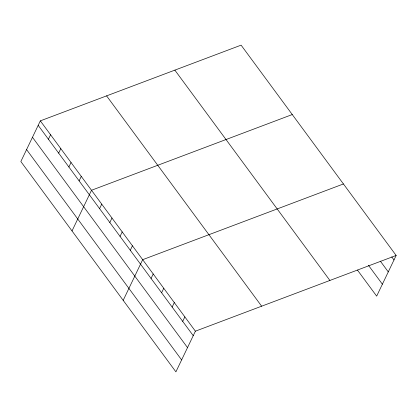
<?xml version="1.0" encoding="UTF-8"?>
<svg xmlns="http://www.w3.org/2000/svg" width="417" height="417" viewBox="0 0 417 417"><rect width="100%" height="100%" fill="white"/><g stroke="black" fill="none" stroke-linecap="round" stroke-linejoin="round"><path stroke-width="0.63" d="M40.334 120.862L20.85 161.535L175.901 371.855L195.391 331.181L396.15 255.465L241.099 45.145L40.334 120.862L195.391 331.181M48.419 139.231L50.572 134.743M58.651 153.112L60.804 148.624M68.888 166.993L71.036 162.505M79.121 180.874L81.268 176.386M72.016 230.94L91.505 190.267L292.265 114.55M99.585 208.636L101.738 204.148M109.822 222.516L111.97 218.028M120.054 236.403L122.207 231.909M130.286 250.283L132.439 245.79M123.187 300.344L142.671 259.676L343.431 183.96M151.063 278.462L153.216 273.974M161.608 292.765L163.761 288.277M172.153 307.068L174.301 302.58M182.698 321.371L184.846 316.884M396.15 255.465L376.666 296.138L357.458 270.091M391.74 256.893L393.997 259.958M380.372 261.167L388.279 271.894M368.451 265.301L382.384 284.196M174.848 70.134L329.899 280.453M106.585 95.874L261.641 306.198M38.187 125.35L193.238 335.669M32.463 137.292L187.52 347.611M26.573 149.594L181.624 359.913"/></g></svg>
